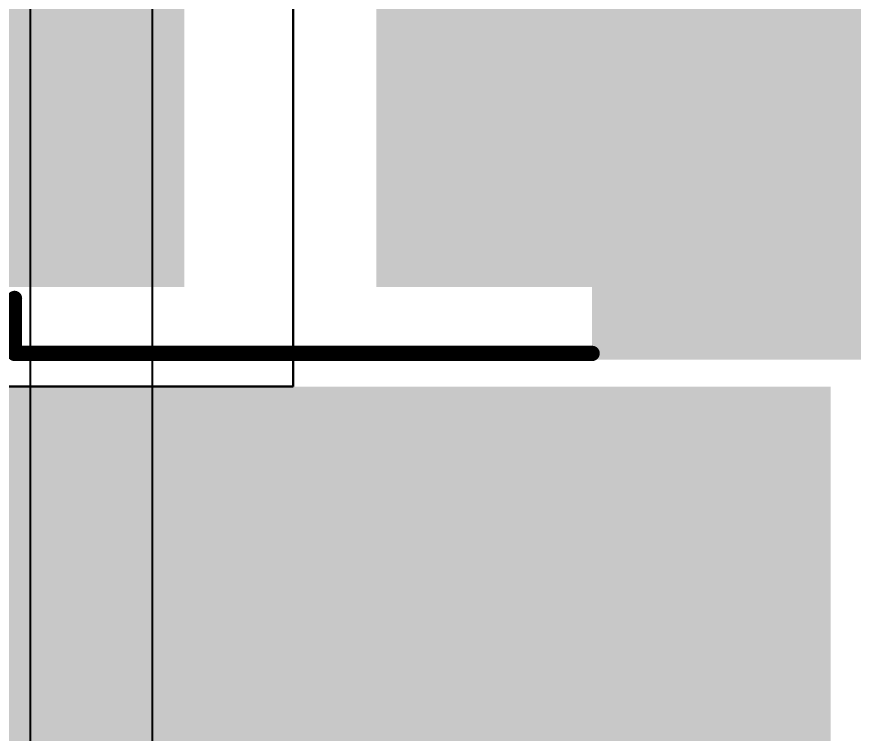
# Model space of a CAD drawing. Header units: inches. Extents: x -4 to 5258, y -4 to 5281.
# Drawn here: x 125.55 to 132.57, y 86.63 to 92.59 of the extents above; entities that cross this region are included whole.
import ezdxf

# ---------------------------------------------------------------- set-up
doc = ezdxf.new("R2010")
doc.units = ezdxf.units.IN
for name, color, linetype in [('Bottom Layer', 5, 'Continuous'), ('Top Layer', 1, 'Continuous'), ('Top Overlay', 2, 'Continuous'), ('Top Paste', 8, 'Continuous'), ('Top Solder', 216, 'Continuous')]:
    doc.layers.add(name, color=color, linetype=linetype)
doc.styles.add('Arial Black_Bold', font='', dxfattribs={"height": 0.2})
doc.styles.get('Arial Black_Bold').set_extended_font_data('Arial Black', bold=True)

# ---------------------------------------------------------------- blocks, each defined once
blk = doc.blocks.new('SMB__232')
at = {"layer": 'Top Layer'}
for points in [[(-3.7, -1.2), (-3.7, 1.2), (-0.9, 1.2), (-0.9, -1.2)], [(0.9, -1.2), (0.9, 1.2), (3.7, 1.2), (3.7, -1.2)]]:
    blk.add_hatch(color=1, dxfattribs=at).paths.add_polyline_path(points)
at = {"layer": 'Top Overlay'}
for points in [[(3.7338, -1.651), (4.826, -1.651), (4.826, 1.3462), (3.7338, 1.3462)], [(2.5909, -1.905), (4.8261, -1.905), (4.8261, -1.2446), (2.5909, -1.2446)]]:
    blk.add_hatch(color=2, dxfattribs=at).paths.add_polyline_path(points)
at = {"layer": 'Top Paste'}
for points in [[(-3.7, -1.2), (-3.7, 1.2), (-0.9, 1.2), (-0.9, -1.2)], [(0.9, -1.2), (0.9, 1.2), (3.7, 1.2), (3.7, -1.2)]]:
    blk.add_hatch(color=8, dxfattribs=at).paths.add_polyline_path(points)
at = {"layer": 'Top Solder'}
for points in [[(-3.8016, -1.3016), (-3.8016, 1.3016), (-0.7984, 1.3016), (-0.7984, -1.3016)], [(0.7984, -1.3016), (0.7984, 1.3016), (3.8016, 1.3016), (3.8016, -1.3016)]]:
    blk.add_hatch(color=216, dxfattribs=at).paths.add_polyline_path(points)
at = {"layer": 'Top Overlay'}
for points in [[(-2.2098, -1.8542, 0.127, 0.127, 0), (-2.2098, -1.397, 0.127, 0.127, 0)], [(-2.2098, -1.8542, 0.127, 0.127, 0), (2.5908, -1.8542, 0.127, 0.127, 0)]]:
    blk.add_lwpolyline(points, format="xyseb", dxfattribs=at)
for points in [[(-2.2415, -1.397, 0.0635, 0.0635, 1), (-2.178, -1.397, 0.0635, 0.0635, 1)], [(-2.2416, -1.8542, 0.0635, 0.0635, 1), (-2.1781, -1.8542, 0.0635, 0.0635, 1)], [(-2.2416, -1.8542, 0.0635, 0.0635, 1), (-2.1781, -1.8542, 0.0635, 0.0635, 1)], [(2.5591, -1.8542, 0.0635, 0.0635, 1), (2.6225, -1.8542, 0.0635, 0.0635, 1)]]:
    blk.add_lwpolyline(points, format="xyseb", close=True, dxfattribs=at)

msp = doc.modelspace()

# ---------------------------------------------------------------- hatches: boundary and pattern name
at = {"layer": 'Top Layer'}
msp.add_hatch(color=1, dxfattribs=at).paths.add_polyline_path([(122.9413, 82.1366), (132.317, 82.1366), (132.317, 89.5113), (122.9413, 89.5113)])

# ---------------------------------------------------------------- linework, layer by layer
at = {"layer": 'Bottom Layer'}
for p, q in [((126.6782, 80.4674), (126.6782, 98.8587)), ((125.6622, 98.0009), (125.6622, 44.4009))]:
    msp.add_line(p, q, dxfattribs=at)
at = {"layer": 'Top Layer'}
for p, q in [((127.8499, 89.5113), (127.8499, 105.2954)), ((127.8499, 93.6007), (127.8499, 89.5113)), ((127.8499, 89.5113), (119.618, 89.5113)), ((124.951, 89.5113), (127.8499, 89.5113))]:
    msp.add_line(p, q, dxfattribs=at)

# ---------------------------------------------------------------- block references
msp.add_blockref('SMB__232', (127.7426, 91.6411))

# ---------------------------------------------------------------- texts
at = {"layer": 'Top Overlay', "style": 'Arial Black_Bold'}
msp.add_text('POWER IN', height=2.54, rotation=180, dxfattribs=at).set_placement((132.0029, 89.3078))

doc.saveas('drawing.dxf')
